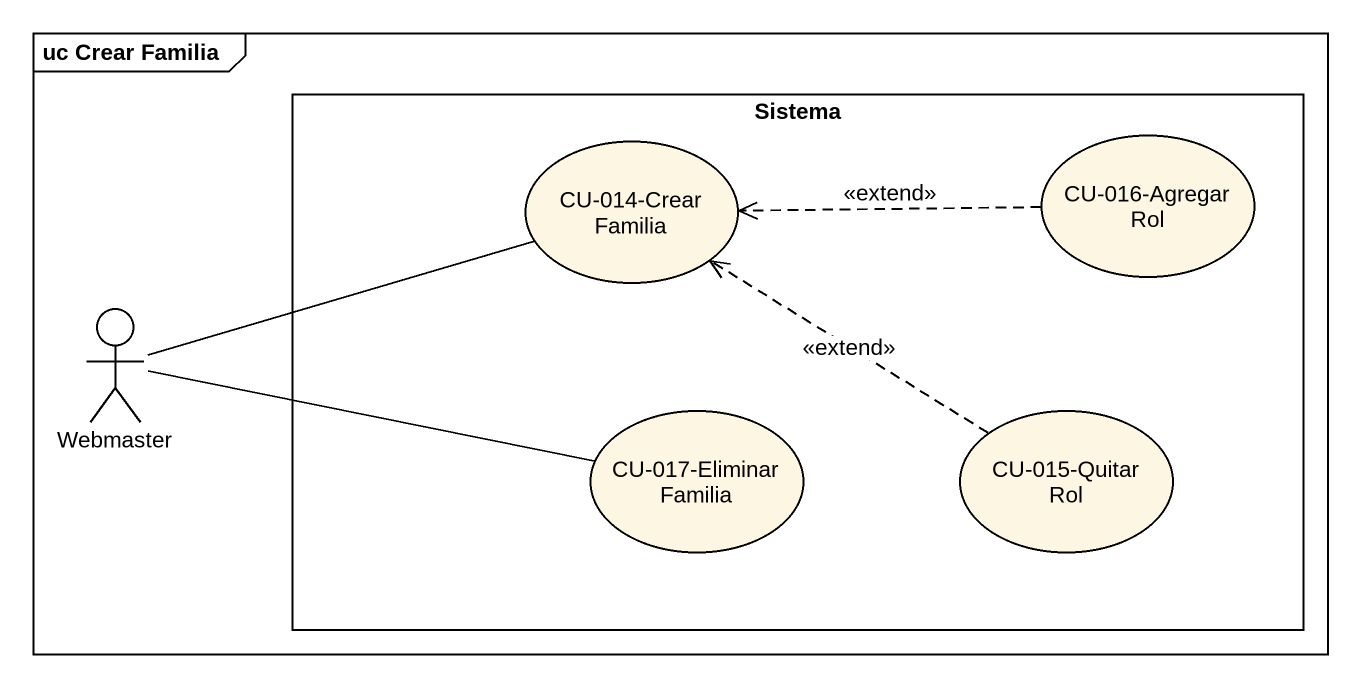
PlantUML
@startuml
mainframe uc Crear Familia
rectangle Sistema {
  usecase "CU-014-Crear Familia" as CU_014_Crear_Familia
  usecase "CU-016-Agregar Rol" as CU_016_Agregar_Rol
  usecase "CU-017-Eliminar Familia" as CU_017_Eliminar_Familia
  usecase "CU-015-Quitar Rol" as CU_015_Quitar_Rol
}
actor Webmaster
CU_016_Agregar_Rol .left.> CU_014_Crear_Familia : <<extend>>
Webmaster -right- CU_014_Crear_Familia
Webmaster -right- CU_017_Eliminar_Familia
CU_015_Quitar_Rol .up.> CU_014_Crear_Familia : <<extend>>
@enduml
